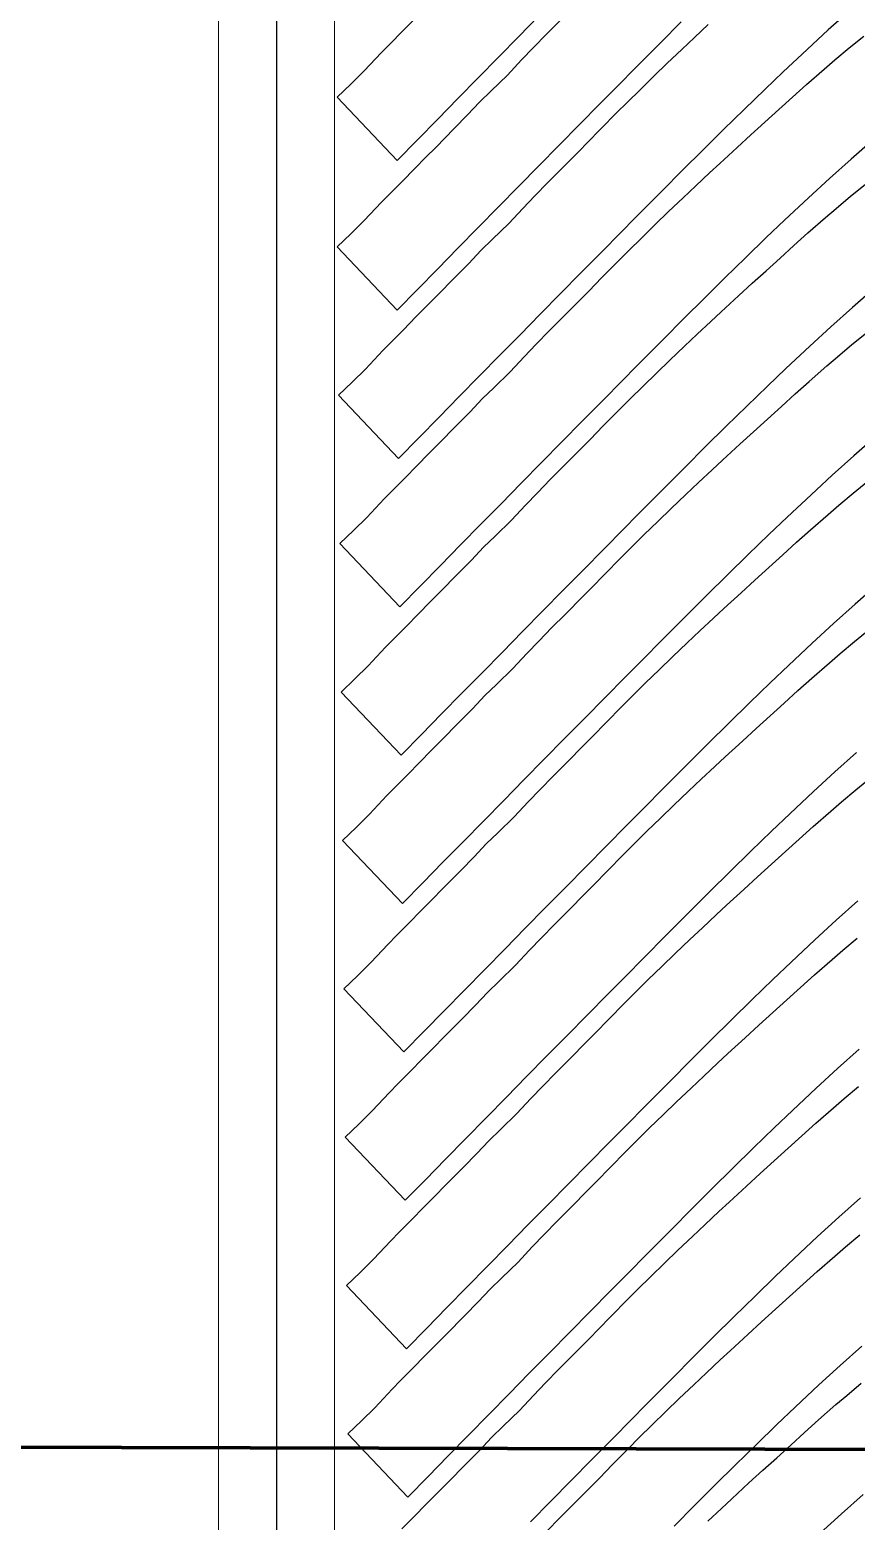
# Model space of a CAD drawing. Header units: millimetres. Extents: x -10628 to 24720, y -21829 to 4032.
# Drawn here: x 13584 to 13869, y -12614 to -12099 of the extents above; entities that cross this region are included whole.
import ezdxf
from ezdxf.enums import TextEntityAlignment as Align
from ezdxf.lldxf.tags import DXFTag

# ---------------------------------------------------------------- set-up
doc = ezdxf.new("R2010")
doc.units = ezdxf.units.MM
doc.layers.add('layer khung van cnc', color=7, linetype='Continuous', lineweight=25, true_color=0xfbf59b)
doc.layers.add('layer mau', color=7, linetype='Continuous')
doc.styles.add('Text Dim', font='arial.ttf')
tags = doc.linetypes.add('KVVIENMAY', pattern='A,46.311228,-10.280676,["KV VIỀN MÁY",Text Dim,S=10.028098,R=0,X=0,Y=-4.346144],-100.988212', length=157.580116).pattern_tags.tags
tags[6] = DXFTag(74, 10)

# ---------------------------------------------------------------- blocks, each defined once
blk = doc.blocks.new('khung van cnc')
at = {"lineweight": 5}
blk.add_lwpolyline([(-193, -99.44), (-193, 2370.56), (-223, 2400.56), (-1463, 2400.56), (-1493, 2370.56), (-1493, -99.44)], close=True, dxfattribs=at)
at = {"color": 1, "linetype": 'KVVIENMAY'}
blk.add_lwpolyline([(-511.88, -84.44), (-213, -84.44), (-213, 2370.56), (-228, 2385.56), (-1458.01, 2385.56), (-1473, 2370.56), (-1473, -84.44), (-1172.83, -84.44)], dxfattribs=at)
at = {"lineweight": 5}
blk.add_lwpolyline([(-513.55, -69.44), (-233, -69.44), (-233, 2370.56), (-1453, 2370.56), (-1453, -69.44), (-1173, -69.44)], dxfattribs=at)
at = {"layer": 'layer mau'}
for tag, p in [('ÁGF', (-518, -155.91)), ('TENFILE', (-518, -268.86)), ('TENFILE', (-518, -381.81)), ('TENFILE', (-518, -494.76))]:
    blk.add_attdef(tag, text='', height=30, dxfattribs=at).set_placement(p, align=Align.MIDDLE_CENTER)

msp = doc.modelspace()

# ---------------------------------------------------------------- linework, layer by layer
at = {"color": 1, "lineweight": 211}
msp.add_line((4702.488, -12563.343), (17242.724, -12598.284), dxfattribs=at)
for points in [[(13866.707, -12092.805, 0), (13859.29, -12099.463, 0), (13851.95, -12106.206, 0), (13843.741, -12113.906, 0), (13837.461, -12119.896, 0), (13830.296, -12126.821, 0), (13823.174, -12133.79, 0), (13816.089, -12140.796, 0), (13809.034, -12147.831, 0), (13802, -12154.889, 0), (13792.496, -12164.473, 0), (13787.973, -12169.043, 0), (13780.969, -12176.13, 0), (13773.97, -12183.222, 0), (13766.975, -12190.318, 0), (13759.984, -12197.418, 0), (13752.997, -12204.521, 0), (13746.013, -12211.627, 0), (13739.031, -12218.736, 0), (13732.051, -12225.847, 0), (13725.073, -12232.959, 0), (13718.096, -12240.072, 0), (13711.119, -12247.185, 0), (13690.468, -12225.402, 0), (13695.128, -12220.916, 0.327), (13699.721, -12216.362, 0.462), (13705.705, -12209.98, 0), (13708.647, -12207.002, 0), (13712.796, -12202.802, 0), (13717.136, -12198.41, 0), (13721.035, -12194.463, 0), (13724.379, -12191.078, 0), (13730.788, -12184.58, 0), (13735.36, -12179.926, 0), (13739.508, -12175.487, 0.685), (13743.507, -12171.636, 0), (13749.186, -12166.14, 0.402), (13753.995, -12160.961, 0), (13758.092, -12156.671, -0.176), (13762.62, -12152.05, -0.203), (13767.174, -12147.47, -0.129), (13773.421, -12141.191, 0), (13776.27, -12138.299, 0.027), (13780.795, -12133.679, 0.028), (13786.426, -12127.956, 0), (13789.893, -12124.481, -0.012), (13794.491, -12119.933, -0.017), (13799.12, -12115.417, -0.014), (13803.776, -12110.93, -0.007), (13808.796, -12106.144, 0), (13813.156, -12102.026, 0.002), (13817.877, -12097.606, 0.001)], [(13759.529, -12094.636, 0), (13752.541, -12101.74, 0), (13745.557, -12108.846, 0), (13738.575, -12115.954, 0), (13731.596, -12123.065, 0), (13724.617, -12130.177, 0), (13717.64, -12137.29, 0), (13710.663, -12144.404, 0), (13690.012, -12122.62, 0), (13694.672, -12118.134, 0.327), (13699.265, -12113.581, 0.462), (13705.249, -12107.198, 0), (13708.191, -12104.22, 0), (13712.341, -12100.02, 0), (13716.68, -12095.628, 0)], [(13808.578, -12096.673, 0), (13801.545, -12103.73, 0), (13792.04, -12113.314, 0), (13787.517, -12117.885, 0), (13780.513, -12124.972, 0), (13773.514, -12132.063, 0), (13766.519, -12139.159, 0), (13759.529, -12146.259, 0), (13752.541, -12153.363, 0), (13745.557, -12160.469, 0), (13738.575, -12167.577, 0), (13731.596, -12174.688, 0), (13724.617, -12181.8, 0), (13717.64, -12188.913, 0), (13710.663, -12196.027, 0), (13690.012, -12174.243, 0), (13694.672, -12169.757, 0.327), (13699.265, -12165.204, 0.462), (13705.249, -12158.821, 0), (13708.191, -12155.843, 0), (13712.341, -12151.643, 0), (13716.68, -12147.251, 0), (13720.579, -12143.304, 0), (13723.923, -12139.92, 0), (13730.332, -12133.421, 0), (13734.905, -12128.767, 0), (13739.052, -12124.328, 0.685), (13743.051, -12120.477, 0), (13748.73, -12114.981, 0.402), (13753.54, -12109.802, 0), (13757.636, -12105.513, -0.176), (13762.164, -12100.891, -0.203), (13766.718, -12096.311, -0.129)], [(13874.665, -12137.403, 0), (13867.163, -12143.963, 0), (13859.746, -12150.622, 0), (13852.405, -12157.365, 0), (13844.197, -12165.065, 0), (13837.917, -12171.054, 0), (13830.752, -12177.98, 0), (13823.63, -12184.949, 0), (13816.545, -12191.954, 0), (13809.489, -12198.99, 0), (13802.456, -12206.047, 0), (13792.952, -12215.631, 0), (13788.429, -12220.202, 0), (13781.424, -12227.289, 0), (13774.425, -12234.38, 0), (13767.431, -12241.476, 0), (13760.44, -12248.576, 0), (13753.453, -12255.68, 0), (13746.469, -12262.786, 0), (13739.487, -12269.895, 0), (13732.507, -12277.005, 0), (13725.529, -12284.117, 0), (13718.551, -12291.23, 0), (13711.575, -12298.344, 0), (13690.924, -12276.561, 0), (13695.584, -12272.074, 0.327), (13700.177, -12267.521, 0.462), (13706.161, -12261.138, 0), (13709.103, -12258.16, 0), (13713.252, -12253.96, 0), (13717.591, -12249.568, 0), (13721.491, -12245.621, 0), (13724.835, -12242.237, 0), (13731.243, -12235.738, 0), (13735.816, -12231.085, 0), (13739.963, -12226.645, 0.685), (13743.962, -12222.794, 0), (13749.642, -12217.298, 0.402), (13754.451, -12212.119, 0), (13758.548, -12207.83, -0.176), (13763.076, -12203.209, -0.203), (13767.629, -12198.628, -0.129), (13773.877, -12192.35, 0), (13776.726, -12189.457, 0.027), (13781.251, -12184.838, 0.028), (13786.882, -12179.114, 0), (13790.348, -12175.639, -0.012), (13794.947, -12171.091, -0.017), (13799.576, -12166.576, -0.014), (13804.232, -12162.088, -0.007), (13809.252, -12157.303, 0), (13813.612, -12153.184, 0.002), (13818.332, -12148.764, 0.001), (13821.902, -12145.451, 0), (13827.838, -12139.995, -0.001), (13832.617, -12135.638, -0.001), (13837.406, -12131.292, 0), (13842.232, -12126.919, 0), (13846.994, -12122.611, 0), (13851.806, -12118.291, 0), (13857.831, -12112.989, 0), (13861.556, -12109.794, 0), (13866.514, -12105.641, 0), (13871.524, -12101.55, 0)], [(13875.121, -12188.561, 0), (13867.618, -12195.122, 0), (13860.202, -12201.78, 0), (13852.861, -12208.523, 0), (13844.652, -12216.223, 0), (13838.372, -12222.213, 0), (13831.208, -12229.138, 0), (13824.086, -12236.107, 0), (13817.001, -12243.113, 0), (13809.945, -12250.148, 0), (13802.912, -12257.206, 0), (13793.407, -12266.79, 0), (13788.884, -12271.36, 0), (13781.88, -12278.447, 0), (13774.881, -12285.539, 0), (13767.887, -12292.635, 0), (13760.896, -12299.735, 0), (13753.909, -12306.838, 0), (13746.924, -12313.944, 0), (13739.943, -12321.053, 0), (13732.963, -12328.164, 0), (13725.985, -12335.276, 0), (13719.007, -12342.389, 0), (13712.03, -12349.502, 0), (13691.379, -12327.719, 0), (13696.04, -12323.233, 0.327), (13700.632, -12318.68, 0.462), (13706.616, -12312.297, 0), (13709.559, -12309.319, 0), (13713.708, -12305.119, 0), (13718.047, -12300.727, 0), (13721.947, -12296.78, 0), (13725.29, -12293.395, 0), (13731.699, -12286.897, 0), (13736.272, -12282.243, 0), (13740.419, -12277.804, 0.685), (13744.418, -12273.953, 0), (13750.098, -12268.457, 0.402), (13754.907, -12263.278, 0), (13759.004, -12258.988, -0.176), (13763.531, -12254.367, -0.203), (13768.085, -12249.787, -0.129), (13774.333, -12243.508, 0), (13777.181, -12240.616, 0.027), (13781.707, -12235.996, 0.028), (13787.338, -12230.273, 0), (13790.804, -12226.798, -0.012), (13795.402, -12222.25, -0.017), (13800.031, -12217.734, -0.014), (13804.687, -12213.247, -0.007), (13809.707, -12208.461, 0), (13814.067, -12204.343, 0.002), (13818.788, -12199.923, 0.001), (13822.358, -12196.61, 0), (13828.294, -12191.153, -0.001), (13833.073, -12186.796, -0.001), (13837.861, -12182.45, 0), (13842.688, -12178.078, 0), (13847.449, -12173.769, 0), (13852.262, -12169.449, 0), (13858.287, -12164.147, 0), (13862.012, -12160.952, 0), (13866.97, -12156.8, 0), (13871.98, -12152.709, 0)], [(13875.576, -12239.72, 0), (13868.074, -12246.28, 0), (13860.657, -12252.939, 0), (13853.317, -12259.682, 0), (13845.108, -12267.382, 0), (13838.828, -12273.371, 0), (13831.663, -12280.297, 0), (13824.542, -12287.266, 0), (13817.457, -12294.272, 0), (13810.401, -12301.307, 0), (13803.368, -12308.365, 0), (13793.863, -12317.948, 0), (13789.34, -12322.519, 0), (13782.336, -12329.606, 0), (13775.337, -12336.698, 0), (13768.342, -12343.794, 0), (13761.352, -12350.894, 0), (13754.364, -12357.997, 0), (13747.38, -12365.103, 0), (13740.398, -12372.212, 0), (13733.419, -12379.322, 0), (13726.44, -12386.434, 0), (13719.463, -12393.547, 0), (13712.486, -12400.661, 0), (13691.835, -12378.878, 0), (13696.495, -12374.391, 0.327), (13701.088, -12369.838, 0.462), (13707.072, -12363.455, 0), (13710.014, -12360.477, 0), (13714.164, -12356.277, 0), (13718.503, -12351.885, 0), (13722.403, -12347.938, 0), (13725.746, -12344.554, 0), (13732.155, -12338.055, 0), (13736.728, -12333.402, 0), (13740.875, -12328.962, 0.685), (13744.874, -12325.111, 0), (13750.553, -12319.616, 0.402), (13755.363, -12314.437, 0), (13759.459, -12310.147, -0.176), (13763.987, -12305.526, -0.203), (13768.541, -12300.945, -0.129), (13774.789, -12294.667, 0), (13777.637, -12291.774, 0.027), (13782.162, -12287.155, 0.028), (13787.793, -12281.432, 0), (13791.26, -12277.956, -0.012), (13795.858, -12273.408, -0.017), (13800.487, -12268.893, -0.014), (13805.143, -12264.405, -0.007), (13810.163, -12259.62, 0), (13814.523, -12255.501, 0.002), (13819.244, -12251.082, 0.001), (13822.814, -12247.768, 0), (13828.75, -12242.312, -0.001), (13833.529, -12237.955, -0.001), (13838.317, -12233.609, 0), (13843.144, -12229.236, 0), (13847.905, -12224.928, 0), (13852.718, -12220.608, 0), (13858.743, -12215.306, 0), (13862.468, -12212.111, 0), (13867.426, -12207.958, 0), (13872.435, -12203.868, 0)], [(13876.032, -12290.878, 0), (13868.53, -12297.439, 0), (13861.113, -12304.097, 0), (13853.773, -12310.84, 0), (13845.564, -12318.541, 0), (13839.284, -12324.53, 0), (13832.119, -12331.455, 0), (13824.998, -12338.424, 0), (13817.913, -12345.43, 0), (13810.857, -12352.465, 0), (13803.823, -12359.523, 0), (13794.319, -12369.107, 0), (13789.796, -12373.678, 0), (13782.792, -12380.764, 0), (13775.793, -12387.856, 0), (13768.798, -12394.952, 0), (13761.807, -12402.052, 0), (13754.82, -12409.155, 0), (13747.836, -12416.262, 0), (13740.854, -12423.37, 0), (13733.874, -12430.481, 0), (13726.896, -12437.593, 0), (13719.919, -12444.706, 0), (13712.942, -12451.819, 0), (13692.291, -12430.036, 0), (13696.951, -12425.55, 0.327), (13701.544, -12420.997, 0.462), (13707.528, -12414.614, 0), (13710.47, -12411.636, 0), (13714.62, -12407.436, 0), (13718.959, -12403.044, 0), (13722.858, -12399.097, 0), (13726.202, -12395.713, 0), (13732.611, -12389.214, 0), (13737.184, -12384.56, 0), (13741.331, -12380.121, 0.685), (13745.33, -12376.27, 0), (13751.009, -12370.774, 0.402), (13755.819, -12365.595, 0), (13759.915, -12361.305, -0.176), (13764.443, -12356.684, -0.203), (13768.997, -12352.104, -0.129), (13775.244, -12345.825, 0), (13778.093, -12342.933, 0.027), (13782.618, -12338.313, 0.028), (13788.249, -12332.59, 0), (13791.716, -12329.115, -0.012), (13796.314, -12324.567, -0.017), (13800.943, -12320.051, -0.014), (13805.599, -12315.564, -0.007), (13810.619, -12310.778, 0), (13814.979, -12306.66, 0.002), (13819.7, -12302.24, 0.001), (13823.27, -12298.927, 0), (13829.206, -12293.47, -0.001), (13833.984, -12289.114, -0.001), (13838.773, -12284.767, 0), (13843.6, -12280.395, 0), (13848.361, -12276.086, 0), (13853.174, -12271.766, 0), (13859.199, -12266.464, 0), (13862.924, -12263.27, 0), (13867.882, -12259.117, 0), (13872.891, -12255.026, 0)], [(13868.986, -12348.597, 0), (13861.569, -12355.256, 0), (13854.229, -12361.999, 0), (13846.02, -12369.699, 0), (13839.74, -12375.688, 0), (13832.575, -12382.614, 0), (13825.453, -12389.583, 0), (13818.368, -12396.589, 0), (13811.313, -12403.624, 0), (13804.279, -12410.682, 0), (13794.775, -12420.265, 0), (13790.252, -12424.836, 0), (13783.248, -12431.923, 0), (13776.249, -12439.015, 0), (13769.254, -12446.111, 0), (13762.263, -12453.211, 0), (13755.276, -12460.314, 0), (13748.292, -12467.42, 0), (13741.31, -12474.529, 0), (13734.33, -12481.639, 0), (13727.352, -12488.751, 0), (13720.375, -12495.864, 0), (13713.398, -12502.978, 0), (13692.747, -12481.195, 0), (13697.407, -12476.708, 0.327), (13702, -12472.155, 0.462), (13707.984, -12465.772, 0), (13710.926, -12462.794, 0), (13715.075, -12458.594, 0), (13719.415, -12454.202, 0), (13723.314, -12450.255, 0), (13726.658, -12446.871, 0), (13733.067, -12440.373, 0), (13737.639, -12435.719, 0), (13741.787, -12431.28, 0.685), (13745.786, -12427.428, 0), (13751.465, -12421.933, 0.402), (13756.274, -12416.754, 0), (13760.371, -12412.464, -0.176), (13764.899, -12407.843, -0.203), (13769.453, -12403.263, -0.129), (13775.7, -12396.984, 0), (13778.549, -12394.092, 0.027), (13783.074, -12389.472, 0.028), (13788.705, -12383.749, 0), (13792.172, -12380.273, -0.012), (13796.77, -12375.725, -0.017), (13801.399, -12371.21, -0.014), (13806.055, -12366.723, -0.007), (13811.075, -12361.937, 0), (13815.435, -12357.818, 0.002), (13820.156, -12353.399, 0.001), (13823.726, -12350.085, 0), (13829.661, -12344.629, -0.001), (13834.44, -12340.272, -0.001), (13839.229, -12335.926, 0), (13844.056, -12331.553, 0), (13848.817, -12327.245, 0), (13853.629, -12322.925, 0), (13859.654, -12317.623, 0), (13863.379, -12314.428, 0), (13868.337, -12310.275, 0), (13873.347, -12306.185, 0)], [(13869.441, -12399.756, 0), (13862.025, -12406.414, 0), (13854.684, -12413.158, 0), (13846.476, -12420.858, 0), (13840.196, -12426.847, 0), (13833.031, -12433.772, 0), (13825.909, -12440.742, 0), (13818.824, -12447.747, 0), (13811.768, -12454.783, 0), (13804.735, -12461.84, 0), (13795.23, -12471.424, 0), (13790.707, -12475.995, 0), (13783.703, -12483.082, 0), (13776.704, -12490.173, 0), (13769.71, -12497.269, 0), (13762.719, -12504.369, 0), (13755.732, -12511.473, 0), (13748.748, -12518.579, 0), (13741.766, -12525.687, 0), (13734.786, -12532.798, 0), (13727.808, -12539.91, 0), (13720.83, -12547.023, 0), (13713.854, -12554.136, 0), (13693.203, -12532.353, 0), (13697.863, -12527.867, 0.327), (13702.455, -12523.314, 0.462), (13708.44, -12516.931, 0), (13711.382, -12513.953, 0), (13715.531, -12509.753, 0), (13719.87, -12505.361, 0), (13723.77, -12501.414, 0), (13727.114, -12498.03, 0), (13733.522, -12491.531, 0), (13738.095, -12486.877, 0), (13742.242, -12482.438, 0.685), (13746.241, -12478.587, 0), (13751.921, -12473.091, 0.402), (13756.73, -12467.912, 0), (13760.827, -12463.623, -0.176), (13765.354, -12459.001, -0.203), (13769.908, -12454.421, -0.129), (13776.156, -12448.142, 0), (13779.005, -12445.25, 0.027), (13783.53, -12440.631, 0.028), (13789.161, -12434.907, 0), (13792.627, -12431.432, -0.012), (13797.226, -12426.884, -0.017), (13801.854, -12422.368, -0.014), (13806.511, -12417.881, -0.007), (13811.531, -12413.096, 0), (13815.89, -12408.977, 0.002), (13820.611, -12404.557, 0.001), (13824.181, -12401.244, 0), (13830.117, -12395.787, -0.001), (13834.896, -12391.431, -0.001), (13839.685, -12387.085, 0), (13844.511, -12382.712, 0), (13849.273, -12378.403, 0), (13854.085, -12374.083, 0), (13860.11, -12368.781, 0), (13863.835, -12365.587, 0), (13868.793, -12361.434, 0), (13873.803, -12357.343, 0)], [(13869.897, -12450.915, 0), (13862.481, -12457.573, 0), (13855.14, -12464.316, 0), (13846.931, -12472.016, 0), (13840.651, -12478.006, 0), (13833.486, -12484.931, 0), (13826.365, -12491.9, 0), (13819.28, -12498.906, 0), (13812.224, -12505.941, 0), (13805.191, -12512.999, 0), (13795.686, -12522.583, 0), (13791.163, -12527.153, 0), (13784.159, -12534.24, 0), (13777.16, -12541.332, 0), (13770.166, -12548.428, 0), (13763.175, -12555.528, 0), (13756.188, -12562.631, 0), (13749.203, -12569.737, 0), (13742.222, -12576.846, 0), (13735.242, -12583.957, 0), (13728.264, -12591.069, 0), (13721.286, -12598.182, 0), (13714.309, -12605.295, 0), (13693.658, -12583.512, 0), (13698.319, -12579.025, 0.327), (13702.911, -12574.472, 0.462), (13708.895, -12568.09, 0), (13711.838, -12565.111, 0), (13715.987, -12560.912, 0), (13720.326, -12556.52, 0), (13724.226, -12552.573, 0), (13727.569, -12549.188, 0), (13733.978, -12542.69, 0), (13738.551, -12538.036, 0), (13742.698, -12533.597, 0.685), (13746.697, -12529.745, 0), (13752.377, -12524.25, 0.402), (13757.186, -12519.071, 0), (13761.283, -12514.781, -0.176), (13765.81, -12510.16, -0.203), (13770.364, -12505.58, -0.129), (13776.612, -12499.301, 0), (13779.46, -12496.409, 0.027), (13783.986, -12491.789, 0.028), (13789.617, -12486.066, 0), (13793.083, -12482.59, -0.012), (13797.681, -12478.043, -0.017), (13802.31, -12473.527, -0.014), (13806.966, -12469.04, -0.007), (13811.986, -12464.254, 0), (13816.346, -12460.135, 0.002), (13821.067, -12455.716, 0.001), (13824.637, -12452.402, 0), (13830.573, -12446.946, -0.001), (13835.352, -12442.589, -0.001), (13840.14, -12438.243, 0), (13844.967, -12433.871, 0), (13849.728, -12429.562, 0), (13854.541, -12425.242, 0), (13860.566, -12419.94, 0), (13864.291, -12416.745, 0), (13869.249, -12412.593, 0)], [(13712.293, -12616.27, 0), (13716.443, -12612.07, 0), (13720.782, -12607.678, 0), (13724.681, -12603.731, 0), (13728.025, -12600.347, 0), (13734.434, -12593.848, 0), (13739.007, -12589.195, 0), (13743.154, -12584.755, 0.685), (13747.153, -12580.904, 0), (13752.832, -12575.408, 0.402), (13757.642, -12570.229, 0), (13761.738, -12565.94, -0.176), (13766.266, -12561.318, -0.203), (13770.82, -12556.738, -0.129), (13777.068, -12550.46, 0), (13779.916, -12547.567, 0.027), (13784.441, -12542.948, 0.028), (13790.072, -12537.224, 0), (13793.539, -12533.749, -0.012), (13798.137, -12529.201, -0.017), (13802.766, -12524.685, -0.014), (13807.422, -12520.198, -0.007), (13812.442, -12515.413, 0), (13816.802, -12511.294, 0.002), (13821.523, -12506.874, 0.001), (13825.093, -12503.561, 0), (13831.029, -12498.105, -0.001), (13835.808, -12493.748, -0.001), (13840.596, -12489.402, 0), (13845.423, -12485.029, 0), (13850.184, -12480.721, 0), (13854.997, -12476.401, 0), (13861.022, -12471.099, 0), (13864.747, -12467.904, 0), (13869.705, -12463.751, 0)], [(13870.353, -12502.073, 0), (13862.936, -12508.732, 0), (13855.596, -12515.475, 0), (13847.387, -12523.175, 0), (13841.107, -12529.164, 0), (13833.942, -12536.09, 0), (13826.821, -12543.059, 0), (13819.736, -12550.064, 0), (13812.68, -12557.1, 0), (13805.647, -12564.157, 0), (13796.142, -12573.741, 0), (13791.619, -12578.312, 0), (13784.615, -12585.399, 0), (13777.616, -12592.49, 0), (13770.621, -12599.586, 0), (13763.631, -12606.686, 0), (13756.643, -12613.79, 0)], [(13762.194, -12617.098, -0.176), (13766.722, -12612.477, -0.203), (13771.276, -12607.897, -0.129), (13777.523, -12601.618, 0), (13780.372, -12598.726, 0.027), (13784.897, -12594.106, 0.028), (13790.528, -12588.383, 0), (13793.995, -12584.908, -0.012), (13798.593, -12580.36, -0.017), (13803.222, -12575.844, -0.014), (13807.878, -12571.357, -0.007), (13812.898, -12566.571, 0), (13817.258, -12562.453, 0.002), (13821.979, -12558.033, 0.001), (13825.549, -12554.72, 0), (13831.485, -12549.263, -0.001), (13836.263, -12544.906, -0.001), (13841.052, -12540.56, 0), (13845.879, -12536.188, 0), (13850.64, -12531.879, 0), (13855.452, -12527.559, 0), (13861.478, -12522.257, 0), (13865.203, -12519.062, 0), (13870.16, -12514.91, 0)], [(13870.809, -12553.232, 0), (13863.392, -12559.89, 0), (13856.052, -12566.633, 0), (13847.843, -12574.333, 0), (13841.563, -12580.323, 0), (13834.398, -12587.248, 0), (13827.277, -12594.217, 0), (13820.192, -12601.223, 0), (13813.136, -12608.258, 0), (13806.102, -12615.316, 0)], [(13817.714, -12613.611, 0.002), (13822.435, -12609.192, 0.001), (13826.005, -12605.878, 0), (13831.94, -12600.422, -0.001), (13836.719, -12596.065, -0.001), (13841.508, -12591.719, 0), (13846.335, -12587.346, 0), (13851.096, -12583.038, 0), (13855.908, -12578.718, 0), (13861.933, -12573.416, 0), (13865.658, -12570.221, 0), (13870.616, -12566.068, 0)], [(13871.265, -12604.39, 0), (13863.848, -12611.049, 0), (13856.507, -12617.792, 0)]]:
    msp.add_polyline3d(points)

# ---------------------------------------------------------------- block references
at = {"layer": 'layer khung van cnc'}
msp.add_blockref('khung van cnc', (15142.01, -13649.743), dxfattribs=at)

doc.saveas('drawing.dxf')
